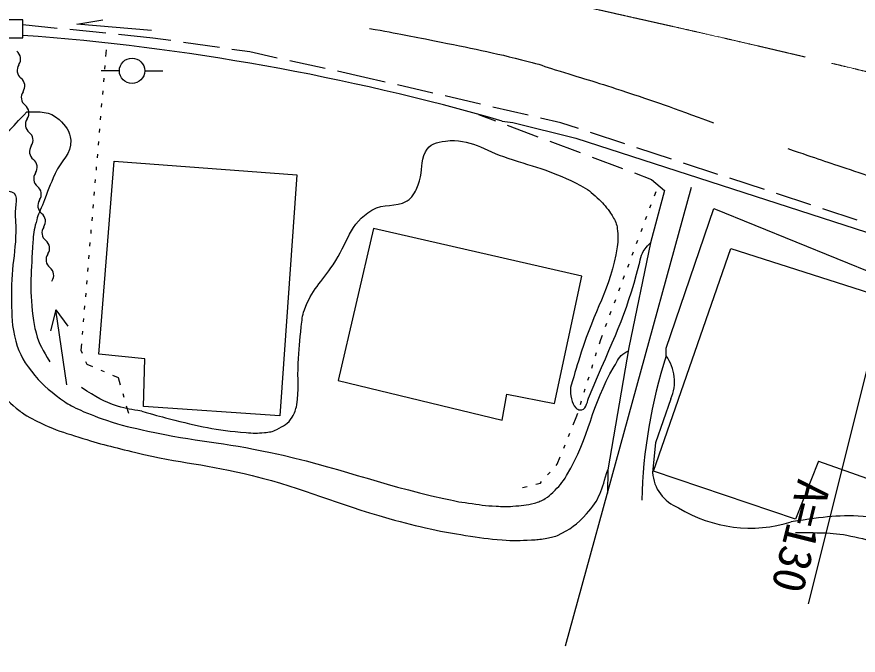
# Model space of a CAD drawing. Units: millimetres, scale not verified. Extents: x 40000 to 680000, y 20000 to 380000.
# Drawn here: x 93414 to 139862, y 265352 to 300579 of the extents above; entities that cross this region are included whole.
import ezdxf
from ezdxf.enums import TextEntityAlignment as Align

# ---------------------------------------------------------------- set-up
doc = ezdxf.new("R2010")
doc.units = ezdxf.units.MM
doc.header["$LTSCALE"] = 1000
doc.linetypes.add('CHAIN', pattern=[18.5, 12, -1.5, 3.5, -1.5])
for name, color, linetype, lineweight in [('M-BGD', 7, 'Continuous', 25), ('M-BMK', 2, 'CHAIN', 13), ('M-BMK-SRVR', 3, 'Continuous', 25), ('M-STR-STRC', 7, 'Continuous', 25), ('M-STR-STRD', 7, 'Continuous', 25)]:
    doc.layers.add(name, color=color, linetype=linetype, lineweight=lineweight)
doc.styles.add('ＭＳ ゴシック', font='')
doc.styles.get('ＭＳ ゴシック').set_extended_font_data('MS Gothic')

msp = doc.modelspace()

# ---------------------------------------------------------------- linework, layer by layer
at = {"layer": 'M-BGD'}
for p, q in [((95649, 299942), (93751, 300133)), ((96729, 300170), (98169, 300409)), ((100842, 299818), (96729, 300170)), ((98335, 299670), (96345, 299871)), ((100930, 299408), (99032, 299600)), ((101923, 299265), (100930, 299408)), ((104595, 298881), (102616, 299166)), ((98344, 298753), (98313, 298386)), ((106281, 298639), (105288, 298782)), ((107794, 298305), (106281, 298639)), ((98271, 297888), (98254, 297689)), ((110431, 297724), (108477, 298155)), ((99073, 297602), (98073, 297602)), ((100473, 297602), (101473, 297602)), ((112627, 297240), (111114, 297573)), ((98212, 297190), (98196, 296991)), ((113749, 296979), (112627, 297240)), ((116379, 296369), (114431, 296821)), ((98154, 296493), (98137, 296294)), ((119009, 295759), (117061, 296211)), ((98095, 295795), (98078, 295596)), ((121639, 295148), (119691, 295600)), ((98036, 295098), (98020, 294899)), ((118899, 295194), (119836, 294842)), ((123443, 294730), (122321, 294990)), ((120211, 294824), (120803, 294739)), ((120491, 294597), (122176, 293964)), ((120803, 294739), (124275, 293892)), ((124420, 294410), (123443, 294730)), ((97978, 294400), (97961, 294201)), ((126985, 293568), (125085, 294191)), ((97919, 293703), (97902, 293503)), ((122832, 293718), (124517, 293086)), ((124275, 293892), (142055, 288135)), ((129551, 292726), (127650, 293350)), ((97860, 293005), (97844, 292806)), ((125172, 292840), (126857, 292207)), ((97802, 292308), (97785, 292108)), ((97943, 281954), (98790, 292622)), ((98790, 292622), (108865, 291860)), ((132116, 291885), (130216, 292508)), ((108865, 291860), (107934, 278568)), ((127513, 291961), (128449, 291610)), ((97743, 291610), (97726, 291411)), ((128449, 291610), (129164, 291004)), ((134682, 291043), (132781, 291667)), ((97684, 290913), (97668, 290713)), ((129164, 291004), (128396, 288114)), ((128615, 290697), (128704, 290937)), ((137247, 290202), (135347, 290825)), ((97626, 290215), (97609, 290016)), ((128369, 290041), (128440, 290229)), ((129270, 282293), (131895, 289998)), ((131895, 289998), (141462, 286103)), ((139813, 289360), (137912, 289983)), ((97567, 289518), (97550, 289318)), ((128124, 289386), (128194, 289573)), ((127879, 288730), (127949, 288918)), ((97508, 288820), (97492, 288621)), ((113099, 288897), (111151, 280515)), ((124613, 286272), (113099, 288897)), ((97450, 288122), (97433, 287923)), ((128396, 288114), (127206, 282322)), ((127633, 288075), (127703, 288262)), ((127388, 287419), (127458, 287606)), ((128568, 275508), (132826, 287796)), ((132826, 287796), (141293, 285087)), ((97391, 287425), (97374, 287226)), ((97332, 286727), (97316, 286528)), ((127143, 286764), (127213, 286951)), ((123089, 279245), (124613, 286272)), ((126897, 286108), (126967, 286295)), ((97274, 286030), (97257, 285831)), ((97215, 285332), (97198, 285133)), ((126652, 285452), (126722, 285640)), ((126406, 284797), (126477, 284984)), ((95568, 284408), (95278, 283252)), ((96177, 280273), (95568, 284408)), ((95568, 284408), (96222, 283515)), ((97156, 284635), (97140, 284435)), ((126161, 284141), (126231, 284328)), ((97098, 283937), (97081, 283738)), ((125916, 283486), (125986, 283673)), ((97039, 283240), (97022, 283040)), ((125651, 282778), (125740, 283017)), ((96980, 282542), (96950, 282175)), ((125573, 282530), (125651, 282778)), ((96950, 282175), (97014, 282025)), ((100483, 281700), (97943, 281954)), ((125364, 281862), (125424, 282053)), ((127206, 282322), (126037, 275582)), ((129270, 281870), (129270, 282293)), ((97209, 281565), (97273, 281414)), ((100399, 279076), (100483, 281700)), ((97273, 281414), (97588, 281279)), ((98047, 281082), (98231, 281003)), ((125154, 281194), (125214, 281385)), ((98691, 280806), (99005, 280672)), ((99005, 280672), (99123, 280269)), ((124945, 280526), (125005, 280717)), ((111151, 280515), (120211, 278314)), ((99263, 279789), (99319, 279597)), ((120211, 278314), (120465, 279753)), ((120465, 279753), (123089, 279245)), ((124735, 279858), (124795, 280049)), ((124526, 279190), (124586, 279381)), ((129524, 279499), (128680, 277069)), ((99459, 279117), (99576, 278714)), ((107934, 278568), (100399, 279076)), ((124299, 278465), (124376, 278713)), ((124134, 278063), (124299, 278465)), ((123869, 277415), (123945, 277600)), ((123604, 276767), (123680, 276952)), ((128680, 277069), (128508, 275435)), ((123250, 275901), (123415, 276304)), ((137666, 276055), (136398, 272853)), ((137666, 276055), (144933, 273488)), ((122717, 275302), (122850, 275451)), ((123182, 275825), (123250, 275901)), ((126037, 275582), (126022, 274286)), ((136398, 272853), (128568, 275508)), ((121338, 274596), (121586, 274661)), ((122070, 274787), (122317, 274852)), ((122317, 274852), (122385, 274928))]:
    msp.add_line(p, q, dxfattribs=at)
msp.add_lwpolyline([(93751, 300414), (92761, 300414), (92761, 299424), (93751, 299424)], close=True, dxfattribs=at)
msp.add_circle((99773, 297602), 700, dxfattribs=at)
for centre, radius, start, end in [((84192, 169764), 130143, 73.93278, 85.78786), ((93081, 298252), 544, 325.0883, 52.294), ((93975, 297620), 544, 145.0883, 232.294), ((93309, 296760), 544, 325.0883, 52.294), ((94203, 296127), 544, 145.0883, 232.294), ((93538, 295267), 544, 325.0883, 52.294), ((94431, 294635), 544, 145.0883, 232.294), ((93766, 293774), 544, 325.0883, 52.294), ((94659, 293142), 544, 145.0883, 232.294), ((93994, 292282), 544, 325.0883, 52.294), ((94887, 291649), 544, 145.0883, 232.294), ((94222, 290789), 544, 325.0883, 52.294), ((95115, 290157), 544, 145.0883, 232.294), ((94450, 289296), 544, 325.0883, 52.294), ((95344, 288664), 544, 145.0883, 232.294), ((94678, 287804), 544, 325.0883, 52.294), ((95572, 287171), 544, 145.0883, 232.294), ((94907, 286311), 544, 325.0883, 52.294), ((155785, 273262), 27877, 162.0145, 178.6658), ((127296, 280459), 2426, 336.688, 35.543), ((130743, 275581), 2239, 183.7387, 249.1997), ((133901, 279864), 7502, 238.2014, 287.5665)]:
    msp.add_arc(centre, radius, start, end, dxfattribs=at)
for points, knots in [([(86852, 293638), (87455, 292956), (87769, 292428), (88630, 292284), (89021, 292218), (89263, 292179), (89646, 292284), (90560, 292534), (91017, 292862), (91808, 293384), (92756, 294009), (93069, 294376), (93964, 295332)], [0, 0, 0, 0, 1, 1, 1, 2, 2, 2, 3, 3, 3, 4, 4, 4, 4]), ([(93964, 295332), (94677, 295335), (95219, 295395), (95742, 294908), (96117, 294560), (96339, 294278), (96388, 293768), (96464, 292982), (95841, 292663), (95529, 291937), (95236, 291260), (95148, 291028), (94830, 290182)], [0, 0, 0, 0, 1, 1, 1, 2, 2, 2, 3, 3, 3, 4, 4, 4, 4]), ([(100314, 278822), (101030, 278600), (101240, 278552), (101838, 278398), (103465, 277981), (104396, 277769), (106071, 277636), (106467, 277605), (106693, 277595), (107087, 277636), (107359, 277665), (107526, 277673), (107765, 277806), (108135, 278012), (108397, 278118), (108611, 278483), (108754, 278727), (108817, 278882), (108865, 279160), (109019, 280041), (108897, 280554), (108950, 281446), (108997, 282241), (109023, 282688), (109119, 283478), (109164, 283845), (109162, 284062), (109289, 284410), (109685, 285493), (110229, 285945), (110875, 286901), (111683, 288097), (111773, 289177), (113014, 289913), (113690, 290314), (114278, 290032), (114961, 290421), (115124, 290514), (115197, 290604), (115300, 290760), (115480, 291031), (115536, 291212), (115639, 291522), (115840, 292131), (115687, 292557), (115977, 293130), (116198, 293566), (116593, 293663), (117078, 293723), (118461, 293894), (119192, 293209), (120518, 292781), (122111, 292266), (123053, 292059), (124529, 291268), (124925, 291055), (125139, 290906), (125460, 290590), (125744, 290311), (125912, 290157), (126137, 289828), (126288, 289608), (126373, 289481), (126476, 289236), (126529, 289110), (126546, 289033), (126561, 288897), (126603, 288502), (126626, 288273), (126561, 287881), (126169, 285516), (125288, 284363), (124575, 282074), (124337, 281311), (124256, 281063), (123979, 280116)], [0, 0, 0, 0, 1, 1, 1, 2, 2, 2, 3, 3, 3, 4, 4, 4, 5, 5, 5, 6, 6, 6, 7, 7, 7, 8, 8, 8, 9, 9, 9, 10, 10, 10, 11, 11, 11, 12, 12, 12, 13, 13, 13, 14, 14, 14, 15, 15, 15, 16, 16, 16, 17, 17, 17, 18, 18, 18, 19, 19, 19, 20, 20, 20, 21, 21, 21, 22, 22, 22, 23, 23, 23, 24, 24, 24, 25, 25, 25, 25]), ([(86344, 290336), (86822, 290319), (86963, 290321), (87360, 290336), (87958, 290359), (88288, 290443), (88884, 290506), (90539, 290680), (91649, 291384), (93125, 290919), (93582, 290775), (93273, 290127), (93321, 289613), (93480, 287884), (93065, 286908), (93117, 285172), (93143, 284310), (93090, 283810), (93287, 282970), (93479, 282150), (93697, 281686), (94218, 281023), (94753, 280343), (95128, 280010), (95827, 279499), (96138, 279271), (96326, 279159), (96673, 278991), (97314, 278680), (97696, 278552), (98367, 278314), (99236, 278004), (99753, 277923), (100653, 277721), (103273, 277132), (104801, 277104), (107426, 276536), (111205, 275717), (113218, 274829), (116993, 273996), (117519, 273880), (117814, 273812), (118348, 273742), (118942, 273663), (119274, 273602), (119872, 273572), (120235, 273554), (120441, 273539), (120803, 273572), (121269, 273615), (121539, 273614), (121989, 273742), (122231, 273810), (122366, 273865), (122581, 273996), (122763, 274105), (122851, 274189), (123005, 274334), (123347, 274657), (123527, 274861), (123767, 275266), (125071, 277471), (125083, 279074), (126391, 281277), (126584, 281601), (126658, 281850), (126984, 282039), (127048, 282076), (127076, 282098), (127153, 282124)], [0, 0, 0, 0, 1, 1, 1, 2, 2, 2, 3, 3, 3, 4, 4, 4, 5, 5, 5, 6, 6, 6, 7, 7, 7, 8, 8, 8, 9, 9, 9, 10, 10, 10, 11, 11, 11, 12, 12, 12, 13, 13, 13, 14, 14, 14, 15, 15, 15, 16, 16, 16, 17, 17, 17, 18, 18, 18, 19, 19, 19, 20, 20, 20, 21, 21, 21, 22, 22, 22, 23, 23, 23, 23]), ([(94830, 290182), (94638, 289761), (94576, 289617), (94472, 289236), (94358, 288816), (94328, 288569), (94303, 288135), (94210, 286550), (94101, 285646), (94303, 284071), (94350, 283704), (94378, 283497), (94472, 283140), (94648, 282467), (94831, 282225), (95234, 281531)], [0, 0, 0, 0, 1, 1, 1, 2, 2, 2, 3, 3, 3, 4, 4, 4, 5, 5, 5, 5]), ([(86259, 289236), (87506, 289169), (87852, 289154), (88866, 289041), (89736, 288943), (90306, 289126), (91085, 288728), (91377, 288579), (91512, 288417), (91678, 288135), (91853, 287837), (91887, 287631), (91932, 287288), (92091, 286071), (91725, 285382), (91678, 284156), (91651, 283462), (91644, 283071), (91678, 282378), (91693, 282079), (91696, 281908), (91763, 281616), (91839, 281279), (91883, 281087), (92017, 280769), (92131, 280496), (92179, 280329), (92355, 280092), (92703, 279621), (92920, 279363), (93371, 278991), (93591, 278810), (93719, 278713), (93964, 278568), (94409, 278304), (94677, 278186), (95149, 277975), (95789, 277689), (96175, 277596), (96843, 277382), (98050, 276996), (98743, 276833), (99975, 276536), (102466, 275934), (103925, 275890), (106410, 275266), (109402, 274513), (110976, 273734), (113945, 272895), (114864, 272635), (115384, 272510), (116316, 272302), (117038, 272141), (117447, 272073), (118179, 271964), (118970, 271846), (119413, 271767), (120211, 271710), (120837, 271665), (121192, 271679), (121819, 271710), (122118, 271724), (122287, 271740), (122581, 271794), (122850, 271843), (123011, 271850), (123259, 271964), (123969, 272288), (124336, 272577), (124867, 273149), (125585, 273921), (125701, 274486), (126037, 275582)], [0, 0, 0, 0, 1, 1, 1, 2, 2, 2, 3, 3, 3, 4, 4, 4, 5, 5, 5, 6, 6, 6, 7, 7, 7, 8, 8, 8, 9, 9, 9, 10, 10, 10, 11, 11, 11, 12, 12, 12, 13, 13, 13, 14, 14, 14, 15, 15, 15, 16, 16, 16, 17, 17, 17, 18, 18, 18, 19, 19, 19, 20, 20, 20, 21, 21, 21, 22, 22, 22, 23, 23, 23, 24, 24, 24, 24]), ([(124969, 279536), (126416, 282951), (126990, 283927), (127775, 286905), (127828, 287107), (127830, 287229), (127906, 287423), (128026, 287731), (128148, 287838), (128396, 288114)], [0, 0, 0, 0, 1, 1, 1, 2, 2, 2, 3, 3, 3, 3]), ([(100314, 278822), (99705, 278896), (99489, 278946), (98979, 279100), (98144, 279351), (97844, 279584), (96990, 280115)], [0, 0, 0, 0, 1, 1, 1, 2, 2, 2, 2]), ([(123979, 280116), (123971, 279845), (123964, 279730), (124033, 279498), (124095, 279287), (124116, 279137), (124282, 278994), (124356, 278929), (124413, 278901), (124509, 278883), (124814, 278828), (124898, 279282), (124969, 279536)], [0, 0, 0, 0, 1, 1, 1, 2, 2, 2, 3, 3, 3, 4, 4, 4, 4]), ([(145526, 264852), (145398, 264984), (145353, 265046), (145272, 265190), (145138, 265428), (145104, 265595), (145103, 265868), (145095, 267240), (145908, 267888), (146034, 269254), (146086, 269815), (146121, 270157), (145949, 270694), (145877, 270921), (145778, 271032), (145611, 271202), (145313, 271503), (145130, 271666), (144764, 271879), (144444, 272065), (144267, 272182), (143917, 272302), (142611, 272751), (141822, 272862), (140446, 272980), (138777, 273122), (138083, 272989), (136165, 272711)], [0, 0, 0, 0, 1, 1, 1, 2, 2, 2, 3, 3, 3, 4, 4, 4, 5, 5, 5, 6, 6, 6, 7, 7, 7, 8, 8, 8, 9, 9, 9, 9]), ([(136397, 272116), (137909, 272103), (138427, 272157), (139684, 271879), (140287, 271745), (140623, 271656), (141208, 271456), (141714, 271283), (142015, 271215), (142478, 270948), (143166, 270550), (143446, 270149), (143917, 269508), (144060, 269314), (144036, 269151), (144087, 268916), (144374, 267590), (143809, 266771), (144087, 265444), (144136, 265209), (144154, 265070), (144256, 264852), (144489, 264353), (144633, 264060), (145018, 263666), (145959, 262704), (146901, 262730), (148154, 262239), (149868, 261569), (150860, 261267), (152638, 260788), (153622, 260522), (154190, 260444), (155178, 260195), (156517, 259857), (157260, 259633), (158565, 259179), (158872, 259072), (159036, 258987), (159327, 258840), (160147, 258425), (160396, 258116), (161189, 257401)], [0, 0, 0, 0, 1, 1, 1, 2, 2, 2, 3, 3, 3, 4, 4, 4, 5, 5, 5, 6, 6, 6, 7, 7, 7, 8, 8, 8, 9, 9, 9, 10, 10, 10, 11, 11, 11, 12, 12, 12, 13, 13, 13, 14, 14, 14, 14])]:
    msp.add_open_spline(points, degree=3, knots=knots, dxfattribs=at)
at = {"layer": 'M-BMK'}
msp.add_open_spline([(88902, 307923), (92755, 307365), (93757, 307222), (96858, 306706), (99837, 306210), (101499, 305896), (104467, 305345), (107081, 304860), (108544, 304584), (111150, 304062), (113681, 303555), (115094, 303247), (117617, 302705), (121576, 301854), (123789, 301357), (127741, 300471), (131031, 299733), (132874, 299318), (136157, 298545), (139301, 297805), (140295, 297562), (144195, 296605)], degree=3, knots=[0, 0, 0, 0, 1, 1, 1, 2, 2, 2, 3, 3, 3, 4, 4, 4, 5, 5, 5, 6, 6, 6, 7, 7, 7, 7], dxfattribs=at)
at = {"layer": 'M-BMK-SRVR'}
msp.add_line((137126, 268176), (151270, 324948), dxfattribs=at)
at = {"layer": 'M-STR-STRC'}
msp.add_line((123707, 265861), (130662, 291172), dxfattribs=at)
at = {"layer": 'M-STR-STRD'}
for points, knots in [([(112881, 299942), (114615, 299628), (115067, 299540), (116463, 299260), (118495, 298851), (119635, 298625), (121645, 298122), (122239, 297974), (122558, 297840), (123143, 297658), (124559, 297219), (125358, 296990), (126768, 296530), (128778, 295873), (129424, 295626), (131875, 294728)], [0, 0, 0, 0, 1, 1, 1, 2, 2, 2, 3, 3, 3, 4, 4, 4, 5, 5, 5, 5]), ([(135978, 293313), (137647, 292739), (138072, 292593), (139419, 292145), (140745, 291704), (141489, 291458), (142821, 291037), (144170, 290611), (144928, 290378), (146283, 289975), (147496, 289615), (147883, 289504), (149395, 289075)], [0, 0, 0, 0, 1, 1, 1, 2, 2, 2, 3, 3, 3, 4, 4, 4, 4])]:
    msp.add_open_spline(points, degree=3, knots=knots, dxfattribs=at)

# ---------------------------------------------------------------- texts
at = {"layer": 'M-BMK-SRVR', "style": 'ＭＳ ゴシック'}
msp.add_text('A=130', height=1833, rotation=256.01, dxfattribs=at).set_placement((137454, 274924), align=Align.MIDDLE_LEFT)

doc.saveas('drawing.dxf')
